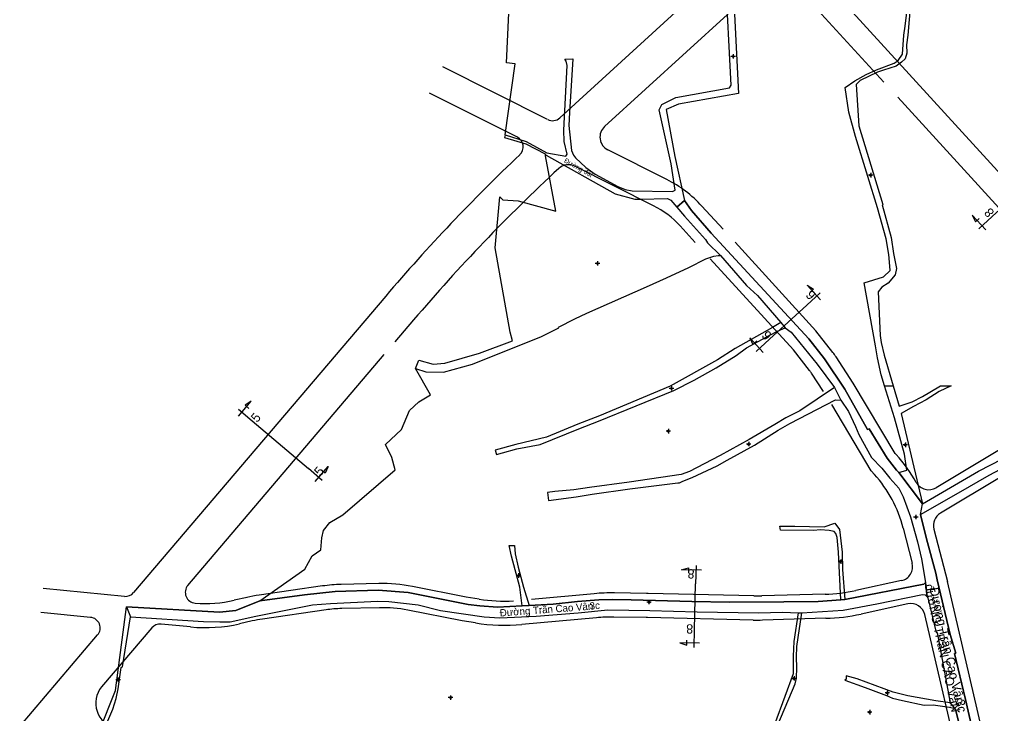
# Model space of a CAD drawing. Extents: x 548357 to 553331, y 1835329 to 1842351.
# Drawn here: x 549734 to 550279, y 1838316 to 1838705 of the extents above; entities that cross this region are included whole.
import ezdxf

# ---------------------------------------------------------------- set-up
doc = ezdxf.new("R2010")
doc.units = 0
for name, color, linetype in [('Level 1', 7, 'Continuous'), ('Level 10', 7, 'Continuous'), ('Level 11', 7, 'Continuous'), ('Level 2', 7, 'Continuous'), ('Level 30', 7, 'Continuous'), ('Level 4', 7, 'Continuous'), ('Level 5', 7, 'Continuous')]:
    doc.layers.add(name, color=color, linetype=linetype)

msp = doc.modelspace()

# ---------------------------------------------------------------- linework, layer by layer
at = {"layer": 'Level 1'}
for points in [[(550278.3, 1838594.8), (550297.25, 1838612.12)], [(550274.74, 1838587.44), (550267.23, 1838595.66)], [(550267.23, 1838595.66), (550269.01, 1838591.9), (550271.11, 1838593.81)], [(550270.82, 1838587.97), (550278.3, 1838594.8)], [(550182.07, 1838552.09), (550174.6, 1838545.26)], [(550182.25, 1838548.15), (550174.73, 1838556.36)], [(550174.73, 1838556.36), (550178.31, 1838554.25), (550176.22, 1838552.33)], [(550153.74, 1838526.17), (550174.6, 1838545.26)], [(550150.19, 1838518.8), (550142.67, 1838527.02)], [(550142.67, 1838527.02), (550144.46, 1838523.26), (550146.55, 1838525.18)], [(550146.27, 1838519.34), (550153.74, 1838526.17)], [(549856.42, 1838483.07), (549863.64, 1838491.56)], [(549863.64, 1838491.56), (549860.13, 1838489.31), (549862.29, 1838487.48)], [(549856.46, 1838487.03), (549864.18, 1838480.47)], [(549864.18, 1838480.47), (549895.63, 1838453.72)], [(549903.35, 1838447.16), (549895.63, 1838453.72)], [(549899.45, 1838446.49), (549906.66, 1838454.97)], [(549906.66, 1838454.97), (549905.01, 1838451.15), (549902.85, 1838452.99)], [(550112.57, 1838399.45), (550112.34, 1838389.33)], [(550104.41, 1838397.11), (550108.42, 1838398.23), (550108.36, 1838395.4)], [(550115.55, 1838396.85), (550104.41, 1838397.11)], [(550111.74, 1838363.67), (550112.34, 1838389.33)], [(550111.51, 1838353.55), (550111.74, 1838363.67)], [(550103.47, 1838356.26), (550107.42, 1838354.96), (550107.48, 1838357.79)], [(550114.6, 1838356.01), (550103.47, 1838356.26)]]:
    msp.add_lwpolyline(points, dxfattribs=at)
at = {"layer": 'Level 10'}
for p, q in [((550101.81, 1838600.12), (550106.13, 1838603.87)), ((550160.05, 1838535.57), (550162.54, 1838532.61)), ((550190.06, 1838499.08), (550193.61, 1838492.1)), ((550218.14, 1838500), (550222.9, 1838500)), ((550226.16, 1838451.65), (550239.37, 1838434.11)), ((550238.2, 1838428.02), (550239.37, 1838434.11)), ((550240.98, 1838390.05), (550241.94, 1838382.06)), ((550015.23, 1838377.01), (550019.12, 1838377.21)), ((550193.62, 1838380.2), (550195.79, 1838380.53)), ((549793.84, 1838376.43), (549795.93, 1838370.86)), ((550169.92, 1838372.99), (550171.86, 1838373.06)), ((550254.8, 1838322.69), (550257.91, 1838318.84))]:
    msp.add_line(p, q, dxfattribs=at)
for points in [[(550234.49, 1838736), (550231.08, 1838696.45), (550230.35, 1838690.99), (550230.6, 1838686.36), (550229.7, 1838683.17), (550227.5, 1838681.27), (550224.54, 1838679.07), (550217.6, 1838676.86), (550214.1, 1838675.63), (550204.37, 1838670.91), (550202.24, 1838668.8), (550203.74, 1838645.55), (550217.16, 1838601.58), (550216.74, 1838601.38), (550221.74, 1838583.16), (550223.17, 1838574.1), (550224.87, 1838565.85), (550224.13, 1838562.23), (550220.19, 1838557.5), (550216.58, 1838555.38), (550214.61, 1838552.76), (550215.7, 1838528.26), (550216.21, 1838524.28), (550217.87, 1838517.18), (550222.9, 1838500)], [(550005.66, 1838640.55), (550017.53, 1838636.83), (550029.08, 1838630.51), (550039.77, 1838628.59), (550040.47, 1838629.7), (550038.8, 1838636.86), (550038.55, 1838643.13), (550040.51, 1838679.43), (550039.8, 1838681.82), (550039.09, 1838682.87), (550043.56, 1838683.15), (550041.73, 1838653.12), (550041.46, 1838645.74), (550042.83, 1838631.8), (550043.95, 1838629.16), (550045.1, 1838627.75), (550050.96, 1838622.29), (550056.09, 1838618.59), (550068.85, 1838611.58), (550072.93, 1838609.93), (550076.89, 1838609.2), (550099.43, 1838608.9), (550100.88, 1838609.69), (550098.64, 1838624.27), (550091.9, 1838654.53), (550093.35, 1838657.61), (550101.29, 1838661.43), (550131.29, 1838666.89), (550132.26, 1838668.39), (550128.98, 1838729.78)], [(550133.02, 1838730.46), (550136.37, 1838663.72), (550102.81, 1838657.83), (550095.95, 1838654.68), (550100.8, 1838628.51), (550106.13, 1838603.87)], [(550218.14, 1838500), (550216.2, 1838506.2), (550214.22, 1838515.76), (550213.11, 1838522.5), (550206.64, 1838557.65), (550217.48, 1838561.03), (550221.28, 1838564.71), (550220.98, 1838567.08), (550220.5, 1838573.55), (550219.03, 1838582.43), (550214.11, 1838599.66), (550208.8, 1838617.23), (550201.77, 1838639.65), (550198.14, 1838653.2), (550196.01, 1838666.99), (550201.39, 1838670.76), (550207.75, 1838674.29), (550213.56, 1838677.02), (550223.53, 1838680.79), (550225.65, 1838682.2), (550228.23, 1838685.83), (550228.87, 1838696.46), (550229.67, 1838701.45), (550231.32, 1838715.3)], [(550005.66, 1838640.55), (550011.39, 1838680.33), (550006.46, 1838680.96), (550007.86, 1838708.65)], [(550005.66, 1838640.55), (550005.4, 1838639.13), (550017.35, 1838635.48), (550028.2, 1838629.98), (550028.28, 1838629.42)], [(549955.47, 1838509.79), (549957.41, 1838514.46), (549965.44, 1838512.25), (549972, 1838512.81), (549991.33, 1838518.36), (550009.76, 1838525.21), (550008.45, 1838530.04), (550000.16, 1838577.33), (550002.67, 1838605.85), (550004.5, 1838604.28), (550013.03, 1838603.63), (550034.13, 1838597.86), (550028.36, 1838628.86), (550028.28, 1838629.42)], [(550028.28, 1838629.42), (550028.67, 1838629.29), (550067.33, 1838607.5), (550078.4, 1838604.66), (550081.49, 1838604.65), (550096.52, 1838604.98), (550098.49, 1838603.95), (550101.81, 1838600.12)], [(550106.13, 1838603.87), (550110.09, 1838598.17), (550121.14, 1838585.56), (550175.72, 1838526.42), (550184.43, 1838515.15), (550195.81, 1838498.25), (550208.5, 1838475.63), (550209.43, 1838475.98), (550219.48, 1838459.68), (550224.75, 1838452.96), (550226.16, 1838451.65)], [(550101.81, 1838600.12), (550106.16, 1838595.11), (550117.79, 1838582.02), (550118.97, 1838580.22), (550126.21, 1838572.96)], [(549955.47, 1838509.79), (549961.36, 1838507.94), (549971.16, 1838507.79), (549987.49, 1838512.21), (550026.16, 1838527.66), (550035.7, 1838532.6), (550035.58, 1838533.01), (550044.8, 1838537.63), (550051.4, 1838540.81), (550084.9, 1838555.5), (550096, 1838560.6), (550108.5, 1838566.24), (550118.12, 1838571.09), (550122.59, 1838572.69), (550124.93, 1838573.08), (550126.21, 1838572.96)], [(550126.21, 1838572.96), (550140.83, 1838556.32), (550146.95, 1838550.56), (550160.05, 1838535.57)], [(550160.05, 1838535.57), (550155.42, 1838532.68), (550134.52, 1838520.99), (550124.6, 1838514.64), (550098.17, 1838499.86), (550058.6, 1838483.3), (550046.33, 1838478.55), (550028.8, 1838471.27), (550011.72, 1838467.27), (550000.11, 1838464.14), (550000.89, 1838461.71), (550004.21, 1838462.53), (550012.27, 1838464.86), (550025.37, 1838467.17), (550047.06, 1838475.95), (550058.06, 1838480.22), (550100.16, 1838497.51), (550111.55, 1838503.26), (550123.89, 1838510.12), (550135.02, 1838517.12), (550140.86, 1838521.28), (550153.86, 1838528.49), (550158.12, 1838530.75), (550162.54, 1838532.61)], [(550162.54, 1838532.61), (550165.77, 1838530.2), (550180.42, 1838512.12), (550190.06, 1838499.08)], [(549868.47, 1838379.82), (549893.67, 1838397.55), (549897.66, 1838404.89), (549902.57, 1838408.25), (549903.08, 1838414.98), (549904.07, 1838419.08), (549907.52, 1838423.62), (549914.81, 1838427.91), (549944.25, 1838453.03), (549942.26, 1838459.89), (549938.81, 1838467.15), (549947.68, 1838475.71), (549952.25, 1838486.36), (549957.39, 1838491.1), (549963.87, 1838495), (549955.47, 1838509.79)], [(550190.06, 1838499.08), (550170.74, 1838486.16), (550162.81, 1838482.13), (550156.68, 1838478.39), (550142.34, 1838470.05), (550126.02, 1838461.02), (550121.43, 1838458.58), (550108.93, 1838452.17), (550104.17, 1838450.44), (550075.15, 1838446.08), (550053.01, 1838443.16), (550044.1, 1838441.91), (550033.56, 1838440.86), (550029.5, 1838440.36), (550030.04, 1838435.92), (550045.46, 1838437.97), (550054.47, 1838439.39), (550075.51, 1838442.37), (550102.42, 1838445.75), (550103.27, 1838445.75), (550105.22, 1838446.79), (550110.47, 1838448.74), (550124.46, 1838455.34), (550130.05, 1838458.54), (550145.36, 1838466.88), (550158.49, 1838475.18), (550165.15, 1838478.91), (550190.68, 1838492.33), (550193.61, 1838492.1)], [(550226.16, 1838451.65), (550230.57, 1838452.9), (550229.36, 1838461.75), (550223.75, 1838482.11), (550218.14, 1838500)], [(550222.9, 1838500), (550226.23, 1838488.65), (550233.55, 1838491.19), (550239.41, 1838494.15), (550248.54, 1838499.58), (550249.44, 1838500), (550255.39, 1838500), (550248.74, 1838496.88), (550241.37, 1838492.2), (550234.4, 1838488.45), (550227.49, 1838484.64), (550239.37, 1838434.11)], [(550193.61, 1838492.1), (550197.95, 1838485.8), (550201.92, 1838477.24), (550203.67, 1838472.88), (550210.81, 1838460.05), (550216.55, 1838454.04), (550221.01, 1838448.44), (550226.03, 1838442.82), (550228.61, 1838437.99), (550232.59, 1838426.79), (550236.58, 1838412.71), (550238.88, 1838403.31), (550240.98, 1838390.05)], [(550239.37, 1838434.11), (550270.65, 1838452.24), (550297.26, 1838465.86), (550303.32, 1838469.23), (550310.83, 1838474.74), (550321.69, 1838483.5)], [(550238.2, 1838428.02), (550259.52, 1838440.18), (550276.69, 1838450.15), (550298.8, 1838461.9)], [(550238.2, 1838428.02), (550241.65, 1838414.45), (550246.82, 1838395.17), (550247.54, 1838391.53), (550254.92, 1838360.96), (550258.03, 1838350.47), (550257.32, 1838350.33), (550263.36, 1838324.57), (550275.1, 1838273.22), (550275.36, 1838265.39), (550273.97, 1838254.57), (550272.82, 1838249.36)], [(550193.62, 1838380.2), (550192.34, 1838406.91), (550191.62, 1838415.16), (550190.91, 1838417.47), (550189.91, 1838418.53), (550187.13, 1838419.09), (550182.01, 1838419.46), (550178.58, 1838419.13), (550159.9, 1838419.35), (550159.55, 1838421.51), (550167.85, 1838421.53), (550184.39, 1838421.18), (550190.26, 1838423.21), (550192.86, 1838419.69), (550194.34, 1838406.96), (550194.62, 1838397.25), (550195.79, 1838380.53)], [(550015.23, 1838377.01), (550014, 1838387.45), (550009.37, 1838404.75), (550008, 1838410.71), (550010.99, 1838410.77), (550011.37, 1838406.13), (550012.97, 1838398.55), (550016.01, 1838387.46), (550019.12, 1838377.21)], [(550195.79, 1838380.53), (550240.12, 1838389.09), (550240.98, 1838390.05)], [(549868.47, 1838379.82), (549893.32, 1838383.17), (549910.48, 1838384.87), (549934.68, 1838385.63), (549951.41, 1838384.37), (549985.08, 1838377.71), (549991.49, 1838376.89), (550001.43, 1838376.27), (550015.23, 1838377.01)], [(550171.86, 1838373.06), (550195.03, 1838374.45), (550213.81, 1838378.03), (550239.41, 1838383.19), (550240.81, 1838383.02), (550241.94, 1838382.06)], [(549793.84, 1838376.43), (549845.89, 1838373.44), (549854.99, 1838374.34), (549868.47, 1838379.82)], [(549795.93, 1838370.86), (549836.8, 1838368.21), (549846.09, 1838368.06), (549851.76, 1838368.05), (549866.07, 1838371.17), (549897.8, 1838377.41), (549908.02, 1838378.3), (549934.18, 1838379.56), (549940.66, 1838379.39), (549957.06, 1838377.41), (549969.59, 1838374.4), (549993.93, 1838370.73), (550002.77, 1838370.28), (550023.15, 1838371.22), (550046.62, 1838373.05), (550063.19, 1838374.75), (550086.65, 1838374.34), (550113.13, 1838373.59), (550147.56, 1838373.08), (550160.98, 1838373.31), (550169.92, 1838372.99)], [(550019.12, 1838377.21), (550032.55, 1838377.93), (550046.16, 1838379.39), (550058.11, 1838380.31), (550065.61, 1838380.51), (550076.33, 1838380.37), (550110.26, 1838379.36), (550131.27, 1838379.02), (550161.67, 1838379.2), (550181.03, 1838379.45), (550193.62, 1838380.2)], [(550241.94, 1838382.06), (550242.32, 1838381.36), (550246.94, 1838361.99), (550247.48, 1838362.09), (550254.8, 1838322.69)], [(549772.62, 1838294.59), (549778.5, 1838306.57), (549787.6, 1838329.55), (549793.84, 1838376.43)], [(550151.8, 1838299.62), (550156.64, 1838310.62), (550162.52, 1838326.36), (550167.1, 1838339), (550167.16, 1838343.53), (550167.05, 1838348.7), (550167.45, 1838356.94), (550169.92, 1838372.99)], [(550154.29, 1838300.61), (550168, 1838333.36), (550168.8, 1838336.46), (550168.98, 1838342.48), (550168.88, 1838348.19), (550169.07, 1838354.15), (550171.86, 1838373.06)], [(549780.45, 1838305.99), (549786.07, 1838319.06), (549787.99, 1838324.98), (549789.15, 1838330.49), (549790.86, 1838342.48), (549791.56, 1838342.81), (549795.93, 1838370.86)], [(550254.8, 1838322.69), (550246.81, 1838323.76), (550231.19, 1838326.59), (550222.94, 1838328.56), (550202.75, 1838336.05), (550196.55, 1838337.69), (550196.63, 1838335.85), (550195.82, 1838335.24), (550207.26, 1838331.22), (550219.21, 1838326.75), (550222.58, 1838325.16), (550228.17, 1838323.88), (550240.26, 1838321.35), (550245.28, 1838321.51), (550254.4, 1838320.23), (550256.86, 1838319.74), (550257.91, 1838318.84)], [(550265.31, 1838251.61), (550268.68, 1838258.23), (550268.91, 1838263.91), (550268.92, 1838273.25), (550264.56, 1838292.67), (550257.91, 1838318.84)]]:
    msp.add_lwpolyline(points, dxfattribs=at)
at = {"layer": 'Level 11'}
for p, q in [((550132.73, 1838684.5), (550132.11, 1838684.5)), ((550133.36, 1838685.13), (550132.73, 1838684.5)), ((550132.73, 1838684.5), (550133.36, 1838683.87)), ((550133.36, 1838685.75), (550133.36, 1838685.13)), ((550133.99, 1838684.5), (550133.36, 1838685.13)), ((550133.36, 1838683.87), (550133.99, 1838684.5)), ((550133.36, 1838683.87), (550133.36, 1838683.25)), ((550134.61, 1838684.5), (550133.99, 1838684.5)), ((550209.73, 1838618), (550209.1, 1838618)), ((550210.35, 1838618.63), (550209.73, 1838618)), ((550209.73, 1838618), (550210.35, 1838617.37)), ((550210.35, 1838619.25), (550210.35, 1838618.63)), ((550210.97, 1838618), (550210.35, 1838618.63)), ((550210.35, 1838617.37), (550210.97, 1838618)), ((550210.35, 1838617.37), (550210.35, 1838616.75)), ((550211.6, 1838618), (550210.97, 1838618)), ((550056.81, 1838568.6), (550056.19, 1838568.6)), ((550057.44, 1838569.23), (550056.81, 1838568.6)), ((550056.81, 1838568.6), (550057.44, 1838567.97)), ((550057.44, 1838569.85), (550057.44, 1838569.23)), ((550058.06, 1838568.6), (550057.44, 1838569.23)), ((550057.44, 1838567.97), (550058.06, 1838568.6)), ((550057.44, 1838567.97), (550057.44, 1838567.35)), ((550058.69, 1838568.6), (550058.06, 1838568.6)), ((550098.2, 1838498.64), (550097.58, 1838498.64)), ((550098.83, 1838499.27), (550098.2, 1838498.64)), ((550098.2, 1838498.64), (550098.83, 1838498.01)), ((550098.83, 1838499.89), (550098.83, 1838499.27)), ((550099.45, 1838498.64), (550098.83, 1838499.27)), ((550098.83, 1838498.01), (550099.45, 1838498.64)), ((550098.83, 1838498.01), (550098.83, 1838497.39)), ((550100.08, 1838498.64), (550099.45, 1838498.64)), ((550097.1, 1838475.31), (550096.47, 1838474.68)), ((550097.1, 1838475.93), (550097.1, 1838475.31)), ((550097.73, 1838474.68), (550097.1, 1838475.31)), ((550096.47, 1838474.68), (550095.85, 1838474.68)), ((550096.47, 1838474.68), (550097.1, 1838474.05)), ((550097.1, 1838474.05), (550097.73, 1838474.68)), ((550097.1, 1838474.05), (550097.1, 1838473.43)), ((550098.35, 1838474.68), (550097.73, 1838474.68)), ((550141.41, 1838467.5), (550140.79, 1838467.5)), ((550142.04, 1838468.13), (550141.41, 1838467.5)), ((550141.41, 1838467.5), (550142.04, 1838466.87)), ((550142.04, 1838468.75), (550142.04, 1838468.13)), ((550142.67, 1838467.5), (550142.04, 1838468.13)), ((550142.04, 1838466.87), (550142.67, 1838467.5)), ((550142.04, 1838466.87), (550142.04, 1838466.25)), ((550143.29, 1838467.5), (550142.67, 1838467.5)), ((550229.13, 1838467.06), (550228.51, 1838467.06)), ((550229.76, 1838467.69), (550229.13, 1838467.06)), ((550229.13, 1838467.06), (550229.76, 1838466.43)), ((550229.76, 1838468.31), (550229.76, 1838467.69)), ((550230.39, 1838467.06), (550229.76, 1838467.69)), ((550229.76, 1838466.43), (550230.39, 1838467.06)), ((550229.76, 1838466.43), (550229.76, 1838465.81)), ((550231.01, 1838467.06), (550230.39, 1838467.06)), ((550234.97, 1838426.62), (550234.35, 1838426.62)), ((550235.6, 1838427.25), (550234.97, 1838426.62)), ((550234.97, 1838426.62), (550235.6, 1838425.99)), ((550235.6, 1838427.87), (550235.6, 1838427.25)), ((550236.23, 1838426.62), (550235.6, 1838427.25)), ((550235.6, 1838425.99), (550236.23, 1838426.62)), ((550236.85, 1838426.62), (550236.23, 1838426.62)), ((550235.6, 1838425.99), (550235.6, 1838425.37)), ((550192.91, 1838401.7), (550192.29, 1838401.7)), ((550193.54, 1838402.33), (550192.91, 1838401.7)), ((550192.91, 1838401.7), (550193.54, 1838401.07)), ((550193.54, 1838402.95), (550193.54, 1838402.33)), ((550194.17, 1838401.7), (550193.54, 1838402.33)), ((550193.54, 1838401.07), (550194.17, 1838401.7)), ((550193.54, 1838401.07), (550193.54, 1838400.45)), ((550194.79, 1838401.7), (550194.17, 1838401.7)), ((550012.63, 1838393.89), (550012.01, 1838393.89)), ((550013.26, 1838394.51), (550012.63, 1838393.89)), ((550012.63, 1838393.89), (550013.26, 1838393.27)), ((550013.26, 1838395.14), (550013.26, 1838394.51)), ((550013.89, 1838393.89), (550013.26, 1838394.51)), ((550013.26, 1838393.27), (550013.89, 1838393.89)), ((550014.51, 1838393.89), (550013.89, 1838393.89)), ((550013.26, 1838393.27), (550013.26, 1838392.64)), ((550085.57, 1838379.05), (550084.95, 1838379.05)), ((550086.2, 1838379.67), (550085.57, 1838379.05)), ((550085.57, 1838379.05), (550086.2, 1838378.43)), ((550086.2, 1838380.3), (550086.2, 1838379.67)), ((550086.82, 1838379.05), (550086.2, 1838379.67)), ((550086.2, 1838378.43), (550086.82, 1838379.05)), ((550086.2, 1838378.43), (550086.2, 1838377.8)), ((550087.45, 1838379.05), (550086.82, 1838379.05)), ((549788.51, 1838335.51), (549787.88, 1838335.51)), ((549789.13, 1838336.13), (549788.51, 1838335.51)), ((549788.51, 1838335.51), (549789.13, 1838334.89)), ((549789.13, 1838336.76), (549789.13, 1838336.13)), ((549789.75, 1838335.51), (549789.13, 1838336.13)), ((549789.13, 1838334.89), (549789.75, 1838335.51)), ((549789.13, 1838334.89), (549789.13, 1838334.26)), ((549790.38, 1838335.51), (549789.75, 1838335.51)), ((550166.82, 1838336.34), (550166.2, 1838336.34)), ((550167.45, 1838336.97), (550166.82, 1838336.34)), ((550166.82, 1838336.34), (550167.45, 1838335.71)), ((550167.45, 1838337.59), (550167.45, 1838336.97)), ((550168.07, 1838336.34), (550167.45, 1838336.97)), ((550167.45, 1838335.71), (550168.07, 1838336.34)), ((550167.45, 1838335.71), (550167.45, 1838335.09)), ((550168.7, 1838336.34), (550168.07, 1838336.34)), ((550219.05, 1838328.26), (550218.42, 1838328.26)), ((550219.67, 1838328.89), (550219.05, 1838328.26)), ((550219.05, 1838328.26), (550219.67, 1838327.63)), ((550219.67, 1838329.51), (550219.67, 1838328.89)), ((550220.3, 1838328.26), (550219.67, 1838328.89)), ((550219.67, 1838327.63), (550220.3, 1838328.26)), ((550220.92, 1838328.26), (550220.3, 1838328.26)), ((549974.53, 1838325.54), (549973.91, 1838325.54)), ((549975.16, 1838326.17), (549974.53, 1838325.54)), ((549974.53, 1838325.54), (549975.16, 1838324.91)), ((549975.16, 1838326.79), (549975.16, 1838326.17)), ((549975.79, 1838325.54), (549975.16, 1838326.17)), ((549975.16, 1838324.91), (549975.79, 1838325.54)), ((549975.16, 1838324.91), (549975.16, 1838324.29)), ((549976.41, 1838325.54), (549975.79, 1838325.54)), ((550219.67, 1838327.63), (550219.67, 1838327.01)), ((550209.18, 1838317.4), (550208.55, 1838317.4)), ((550209.8, 1838318.03), (550209.18, 1838317.4)), ((550209.18, 1838317.4), (550209.8, 1838316.77)), ((550209.8, 1838318.65), (550209.8, 1838318.03)), ((550210.43, 1838317.4), (550209.8, 1838318.03)), ((550209.8, 1838316.77), (550210.43, 1838317.4)), ((550211.05, 1838317.4), (550210.43, 1838317.4)), ((550209.8, 1838316.77), (550209.8, 1838316.15))]:
    msp.add_line(p, q, dxfattribs=at)
for centre in [(550133.36, 1838684.5), (550210.35, 1838618), (550057.44, 1838568.6), (550098.83, 1838498.64), (550097.1, 1838474.68), (550142.04, 1838467.5), (550229.76, 1838467.06), (550235.6, 1838426.62), (550193.54, 1838401.7), (550013.26, 1838393.89), (550086.2, 1838379.05), (549789.13, 1838335.51), (550167.45, 1838336.34), (550219.67, 1838328.26), (549975.16, 1838325.54), (550209.8, 1838317.4)]:
    msp.add_circle(centre, 0.15, dxfattribs=at)
at = {"layer": 'Level 2'}
for p, q in [((550175.72, 1838526.42), (550121.14, 1838585.56)), ((550126.21, 1838572.96), (550140.83, 1838556.32)), ((550162.54, 1838532.61), (550165.77, 1838530.2)), ((550193.61, 1838492.1), (550197.95, 1838485.8)), ((550197.95, 1838485.8), (550201.92, 1838477.24)), ((550201.92, 1838477.24), (550203.67, 1838472.88)), ((550239.37, 1838434.11), (550226.16, 1838451.65)), ((550226.03, 1838442.82), (550228.61, 1838437.99)), ((550228.61, 1838437.99), (550232.59, 1838426.79)), ((550232.59, 1838426.79), (550236.58, 1838412.71)), ((550236.58, 1838412.71), (550238.88, 1838403.31)), ((550213.81, 1838378.03), (550239.41, 1838383.19)), ((550239.41, 1838383.19), (550240.81, 1838383.02)), ((550058.11, 1838380.31), (550046.16, 1838379.39)), ((550131.27, 1838379.02), (550110.26, 1838379.36)), ((550195.79, 1838380.53), (550193.62, 1838380.2)), ((550195.03, 1838374.45), (550213.81, 1838378.03)), ((549969.59, 1838374.4), (549993.93, 1838370.73)), ((550046.62, 1838373.05), (550063.19, 1838374.75)), ((550113.13, 1838373.59), (550147.56, 1838373.08)), ((549795.93, 1838370.86), (549836.8, 1838368.21)), ((549836.8, 1838368.21), (549846.09, 1838368.06)), ((549993.93, 1838370.73), (550002.77, 1838370.28))]:
    msp.add_line(p, q, dxfattribs=at)
for points in [[(550121.14, 1838585.56), (550110.09, 1838598.17), (550106.13, 1838603.87), (550101.81, 1838600.12)], [(550101.81, 1838600.12), (550106.16, 1838595.11), (550117.79, 1838582.02)], [(550117.79, 1838582.02), (550118.97, 1838580.22), (550126.21, 1838572.96)], [(550140.83, 1838556.32), (550146.95, 1838550.56), (550160.05, 1838535.57), (550162.54, 1838532.61)], [(550165.77, 1838530.2), (550180.42, 1838512.12), (550190.06, 1838499.08), (550193.61, 1838492.1)], [(550209.43, 1838475.98), (550208.5, 1838475.63), (550195.81, 1838498.25), (550184.43, 1838515.15), (550175.72, 1838526.42)], [(550226.16, 1838451.65), (550224.75, 1838452.96), (550219.48, 1838459.68), (550209.43, 1838475.98)], [(550203.67, 1838472.88), (550210.81, 1838460.05), (550216.55, 1838454.04)], [(550216.55, 1838454.04), (550221.01, 1838448.44), (550226.03, 1838442.82)], [(550241.65, 1838414.45), (550238.2, 1838428.02), (550239.37, 1838434.11)], [(550275.36, 1838265.39), (550275.1, 1838273.22), (550263.36, 1838324.57), (550257.32, 1838350.33), (550258.03, 1838350.47), (550254.92, 1838360.96), (550247.54, 1838391.53), (550246.82, 1838395.17), (550241.65, 1838414.45)], [(550238.88, 1838403.31), (550240.98, 1838390.05), (550241.94, 1838382.06), (550242.32, 1838381.36), (550246.94, 1838361.99), (550247.48, 1838362.09), (550254.8, 1838322.69), (550257.91, 1838318.84), (550264.56, 1838292.67), (550268.92, 1838273.25), (550268.91, 1838263.91), (550268.68, 1838258.23), (550265.31, 1838251.61), (550272.82, 1838249.36)], [(550240.98, 1838390.05), (550240.12, 1838389.09), (550195.79, 1838380.53)], [(550240.81, 1838383.02), (550241.94, 1838382.06), (550240.98, 1838390.05)], [(549910.48, 1838384.87), (549893.32, 1838383.17), (549868.47, 1838379.82)], [(549951.41, 1838384.37), (549934.68, 1838385.63), (549910.48, 1838384.87)], [(550001.43, 1838376.27), (549991.49, 1838376.89), (549985.08, 1838377.71), (549951.41, 1838384.37)], [(549868.47, 1838379.82), (549854.99, 1838374.34), (549845.89, 1838373.44), (549793.84, 1838376.43), (549795.93, 1838370.86)], [(549866.07, 1838371.17), (549897.8, 1838377.41), (549908.02, 1838378.3), (549934.18, 1838379.56)], [(549934.18, 1838379.56), (549940.66, 1838379.39), (549957.06, 1838377.41), (549969.59, 1838374.4)], [(550046.16, 1838379.39), (550032.55, 1838377.93), (550019.12, 1838377.21), (550015.23, 1838377.01), (550001.43, 1838376.27)], [(550110.26, 1838379.36), (550076.33, 1838380.37), (550065.61, 1838380.51), (550058.11, 1838380.31)], [(550193.62, 1838380.2), (550181.03, 1838379.45), (550161.67, 1838379.2), (550131.27, 1838379.02)], [(550002.77, 1838370.28), (550023.15, 1838371.22), (550046.62, 1838373.05)], [(550063.19, 1838374.75), (550086.65, 1838374.34), (550113.13, 1838373.59)], [(550147.56, 1838373.08), (550160.98, 1838373.31), (550169.92, 1838372.99), (550171.86, 1838373.06), (550195.03, 1838374.45)], [(549846.09, 1838368.06), (549851.76, 1838368.05), (549866.07, 1838371.17)]]:
    msp.add_lwpolyline(points, dxfattribs=at)
at = {"layer": 'Level 30'}
for points in [[(550228.18, 1838825.44), (550036.27, 1838650.06)], [(550174.35, 1838737.64), (550364.58, 1838529.38)], [(550061.39, 1838645.25), (550153.08, 1838729.04)], [(550164.38, 1838728.53), (550217.77, 1838670.09)], [(550029.52, 1838649.13), (549970.77, 1838678.67)], [(550012.55, 1838639.2), (549963.35, 1838663.93)], [(550225.53, 1838661.59), (550346.59, 1838529.06)], [(550096.15, 1838615.63), (550063.2, 1838632.2)], [(550088.74, 1838600.89), (550044.73, 1838623.02)], [(550127.77, 1838587.7), (550115.85, 1838600.73)], [(550112.14, 1838580.34), (550103.67, 1838589.59)], [(550179.71, 1838530.95), (550134.41, 1838580.44)], [(550176.17, 1838508.66), (550167.09, 1838520.29), (550120.46, 1838571.25)], [(549938.84, 1838550.23), (549797.76, 1838384.31)], [(549954.46, 1838536.95), (549944.01, 1838524.66)], [(550189.18, 1838518.8), (550179.71, 1838530.95)], [(549828.09, 1838388.33), (549937.99, 1838517.58)], [(550200.62, 1838501.66), (550190.96, 1838516.32)], [(550346.65, 1838518.33), (550316.88, 1838485), (550246.95, 1838443.06)], [(550184, 1838496.89), (550177.18, 1838507.25)], [(550224.05, 1838462.27), (550200.62, 1838501.66)], [(550210.7, 1838452.44), (550188.53, 1838489.71)], [(550317.29, 1838469.51), (550249.33, 1838428.75)], [(550224.69, 1838461.56), (550224.05, 1838462.27)], [(550212.41, 1838450.53), (550210.7, 1838452.44)], [(550228.53, 1838420.42), (550233.56, 1838400.84)], [(550245.7, 1838419.9), (550253.25, 1838390.47)], [(549903.51, 1838388.04), (549867.96, 1838382.91)], [(549935.04, 1838389.38), (549913.99, 1838388.91)], [(550227.5, 1838391.03), (550202.08, 1838385.52)], [(550278.55, 1838282.11), (550253.25, 1838390.47)], [(549792.62, 1838382.23), (549747.13, 1838386.57)], [(549983.99, 1838381.78), (549953.8, 1838387.75)], [(550055.59, 1838383.73), (550020.54, 1838380.56)], [(550084.91, 1838383.88), (550066.85, 1838384.15)], [(550144.84, 1838382.49), (550085.75, 1838383.86)], [(550184.81, 1838383.44), (550149.48, 1838382.5)], [(549861.22, 1838381.66), (549854.09, 1838380.05)], [(549991.14, 1838380.67), (549983.99, 1838381.78)], [(550231.13, 1838378), (550204.94, 1838372.33)], [(549773.62, 1838370.48), (549745.85, 1838373.13)], [(549905.44, 1838374.68), (549869.89, 1838369.55)], [(549935.34, 1838375.88), (549914.29, 1838375.41)], [(549981.64, 1838368.48), (549951.18, 1838374.51)], [(550262.49, 1838278.36), (550240.62, 1838372)], [(549829.68, 1838365.13), (549813.08, 1838366.72)], [(549864.2, 1838368.49), (549857.07, 1838366.88)], [(549989.07, 1838367.33), (549981.64, 1838368.48)], [(550056.8, 1838370.28), (550015.05, 1838366.5)], [(550084.7, 1838370.38), (550066.64, 1838370.65)], [(550144.53, 1838369), (550085.44, 1838370.36)], [(550185.17, 1838369.94), (550149.83, 1838369)], [(549807.94, 1838364.63), (549779.82, 1838331.57)], [(549733.85, 1838309.14), (549777.62, 1838360.62)]]:
    msp.add_lwpolyline(points, dxfattribs=at)
for centre, radius, start, end in [((550032.22, 1838654.49), 6, 243.3085, 312.4224), ((550066.79, 1838639.35), 8, 132.4224, 243.3085), ((550009.85, 1838633.84), 6, 313.429, 63.3085), ((550708.48, 1837895.81), 1010.25, 133.42904, 139.62557), ((550041.14, 1838615.87), 8, 63.3085, 132.824), ((550708.48, 1837895.81), 989.75, 132.82395, 139.62557), ((550065.5, 1838554.65), 68.25, 42.4637, 63.3085), ((550065.5, 1838554.65), 51.75, 42.4637, 63.3085), ((550159.02, 1838495.28), 38.25, 33.374, 37.9462), ((550159.02, 1838495.28), 21.75, 33.374, 37.9462), ((550159.03, 1838402.59), 88.25, 29.4571, 41.9261), ((550159.03, 1838402.59), 71.75, 14.3907, 41.9261), ((550242.84, 1838449.93), 8, 209.4571, 300.9536), ((550253.45, 1838421.89), 8, 120.9536, 194.3907), ((550225.81, 1838398.85), 8, 282.2254, 14.3907), ((549832.66, 1838384.45), 6, 139.6256, 265.5131), ((549915.91, 1838302.18), 86.75, 91.2695, 98.2173), ((549936.97, 1838302.65), 86.75, 78.808, 91.2695), ((549793.19, 1838388.2), 6, 264.5506, 319.6256), ((549880.36, 1838297.05), 86.75, 98.2173, 102.7494), ((550065.21, 1838277.41), 106.75, 89.1247, 95.1751), ((550083.28, 1838277.14), 106.75, 88.6736, 89.1247), ((550147, 1838475.72), 93.25, 268.6736, 271.5225), ((550182.33, 1838476.66), 93.25, 271.5225, 282.2254), ((549837.92, 1838451.49), 73.25, 265.5131, 282.7494), ((550005.42, 1838472.82), 93.25, 261.1889, 273.0187), ((550232.83, 1838370.18), 8, 13.1439, 102.2254), ((549915.91, 1838302.18), 73.25, 91.2695, 98.2173), ((549936.97, 1838302.65), 73.25, 78.808, 91.2695), ((550182.33, 1838476.66), 106.75, 271.5225, 282.2254), ((549773.05, 1838364.51), 6, 319.6256, 84.5506), ((549812.51, 1838360.74), 6, 84.5506, 139.6256), ((549837.92, 1838451.49), 86.75, 264.5506, 282.7494), ((549880.36, 1838297.05), 73.25, 98.2173, 102.7494), ((550005.42, 1838472.82), 106.75, 261.1889, 275.1751), ((550065.21, 1838277.41), 93.25, 89.1247, 95.1751), ((550083.28, 1838277.14), 93.25, 88.6736, 89.1247), ((550147, 1838475.72), 106.75, 268.6736, 271.5225), ((549790.49, 1838322.5), 14, 139.6256, 258.7318)]:
    msp.add_arc(centre, radius, start, end, dxfattribs=at)

# ---------------------------------------------------------------- texts
at = {"layer": 'Level 1'}
for s, height, rotation, p in [('8', 5.21, 132.4114, (550279.88, 1838597.32)), ('6', 5.21, 132.4637, (550180.06, 1838551.21)), ('6', 5.21, 132.4637, (550155.38, 1838528.63)), ('5', 5.21, 49.6256, (549866.88, 1838479.21)), ('5', 5.21, 49.6256, (549902.27, 1838449.11)), ('8', 5.21, 178.6736, (550111.74, 1838397.39)), ('đườNG TRầN CAO VâN', 5, 282.0358, (550240.49, 1838388.55)), ('8', 5.21, 178.6736, (550111.02, 1838366.55))]:
    msp.add_text(s, height=height, rotation=rotation, dxfattribs=at).set_placement(p)
at = {"layer": 'Level 4'}
for height, rotation, p in [(4.057, 4.8875, (550053.19, 1838374.77)), (5.171, 283.4853, (550257.63, 1838323.88))]:
    msp.add_text('3c', height=height, rotation=rotation, dxfattribs=at).set_placement(p)
at = {"layer": 'Level 5'}
for s, height, rotation, p in [('Đường đất', 2.647, 330.2679, (550038.46, 1838625.45)), ('Đường Trần Cao Vân', 5.1715, 282.8464, (550243.22, 1838386.59)), ('Đường Trần Cao Vân', 4.0569, 4.2486, (550002.86, 1838370.95))]:
    msp.add_text(s, height=height, rotation=rotation, dxfattribs=at).set_placement(p)

doc.saveas('drawing.dxf')
